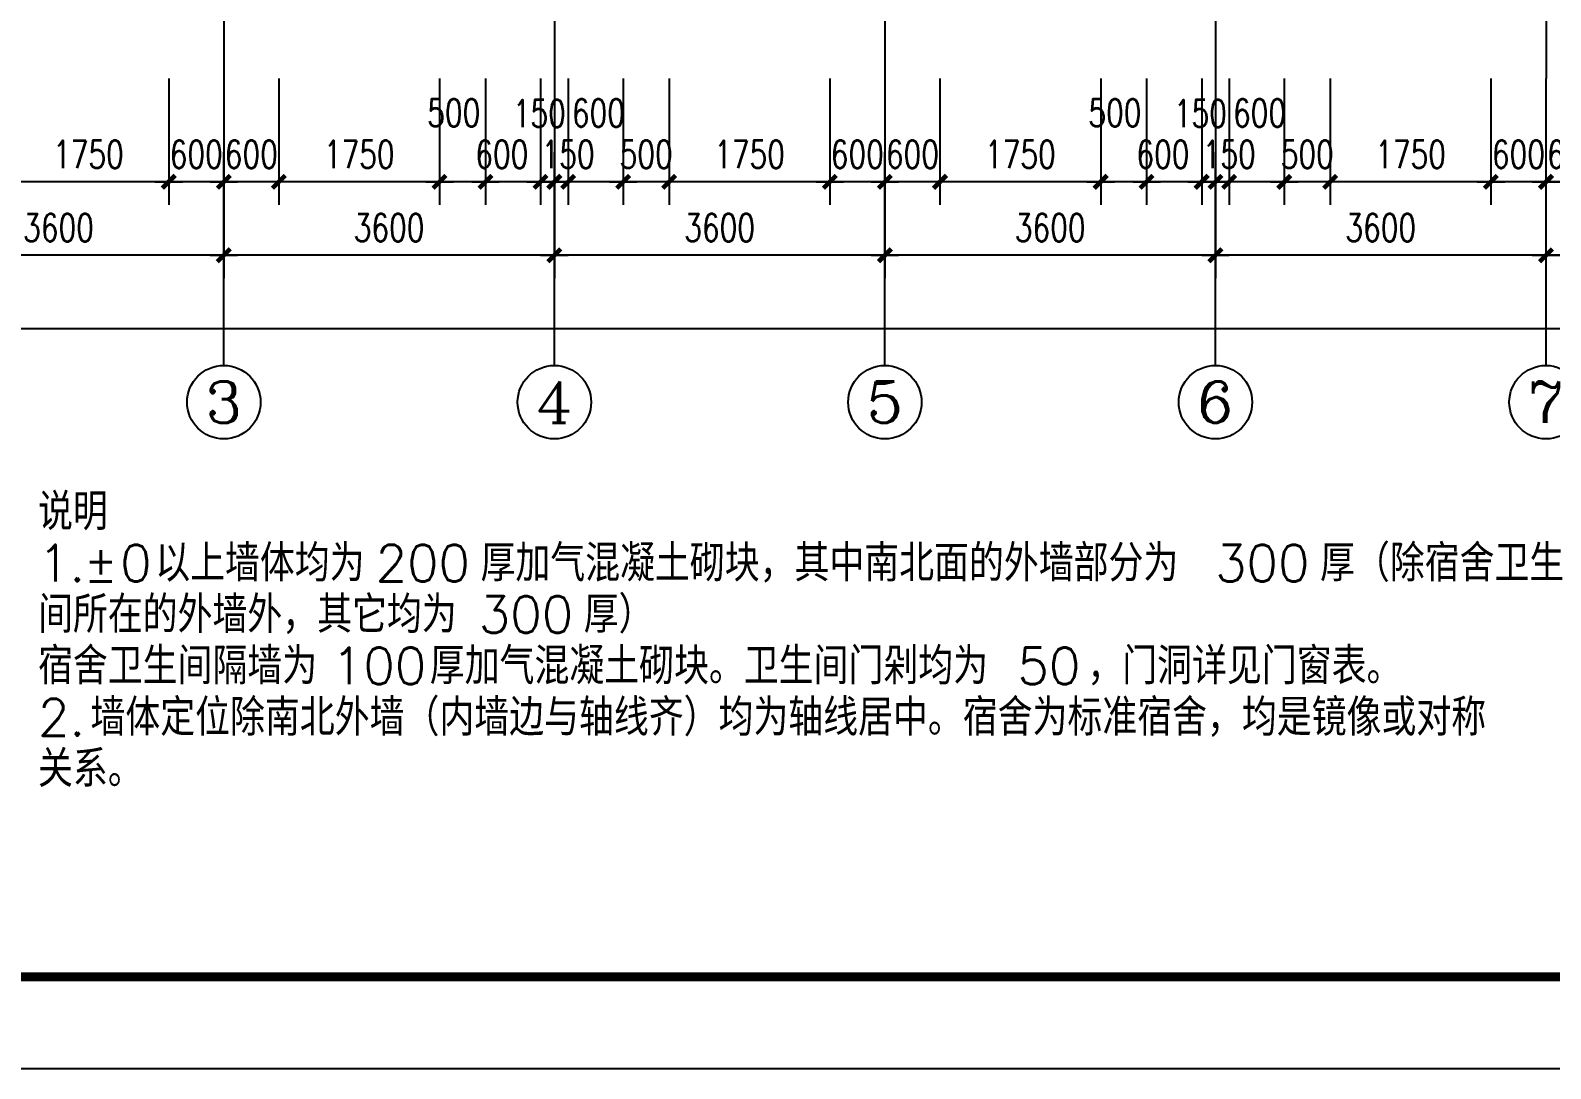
# Model space of a CAD drawing. Extents: x -105837 to 547563, y 466041 to 508041.
# Drawn here: x 83764 to 100320, y 466041 to 477350 of the extents above; entities that cross this region are included whole.
import ezdxf
from ezdxf.enums import TextEntityAlignment as Align

# ---------------------------------------------------------------- set-up
doc = ezdxf.new("R2010")
doc.units = 0
doc.header["$LTSCALE"] = 1000
doc.header["$MEASUREMENT"] = 0
doc.linetypes.add('DOTE', pattern=[2.42, 2, -0.2, 0.02, -0.2])
doc.layers.get('0').update_dxf_attribs({"linetype": 'CONTINUOUS'})
doc.layers.get('DEFPOINTS').update_dxf_attribs({"linetype": 'CONTINUOUS'})
for name, color, linetype in [('AXIS', 3, 'CONTINUOUS'), ('AXIS_TEXT', 7, 'CONTINUOUS'), ('DOTE', 1, 'DOTE'), ('PUB_DIM', 3, 'CONTINUOUS'), ('PUB_TEXT', 7, 'CONTINUOUS'), ('PUB_TITLE', 4, 'CONTINUOUS')]:
    doc.layers.add(name, color=color, linetype=linetype)
doc.styles.add('COMPLEX', font='COMPLEX.shx')
doc.styles.add('DIM_FONT', font='SIMPLEX.shx', dxfattribs={"width": 0.75})
doc.styles.get("Standard").update_dxf_attribs({"font": 'txt.shx', "bigfont": 'hzdx.shx'})
doc.dimstyles.new('DIMN', dxfattribs={"dimtxt": 300, "dimasz": 1, "dimexe": 250, "dimexo": 300, "dimgap": 150, "dimtad": 1, "dimdec": 0, "dimzin": 0, "dimdsep": 46, "dimtxsty": 'DIM_FONT', "dimblk": '_DIMX', "dimcen": 0.09, "dimclrt": 7, "dimadec": 0, "dimazin": 0, "dimtfac": 1, "dimtdec": 0, "dimtix": 1, "dimtmove": 2, "dimatfit": 3, "dimldrblk": '_DIMX', "dimfxl": 1, "dimtolj": 1, "dimtzin": 0, "dimarcsym": 0})

# ---------------------------------------------------------------- blocks, each defined once
blk = doc.blocks.new('_DIMX')
blk.add_line((-150, 0), (150, 0))
at = {"const_width": 50}
blk.add_lwpolyline([(-70, -70), (70, 70)], dxfattribs=at)
blk = doc.blocks.new('*D619')
at = {"layer": 'DEFPOINTS', "color": 0, "transparency": 16777216}
for p in [(78570, 476325), (125570, 476325), (78570, 474100)]:
    blk.add_point(p, dxfattribs=at)
at = {"layer": 'PUB_DIM', "color": 0, "lineweight": -2, "transparency": 16777216}
for p, q in [((78570, 476025), (78570, 473850)), ((125570, 476025), (125570, 473850)), ((125569, 474100), (78571, 474100))]:
    blk.add_line(p, q, dxfattribs=at)
at = {"layer": 'PUB_DIM', "color": 0, "lineweight": -2, "transparency": 16777216, "rotation": 180}
blk.add_blockref('_DIMX', (78570, 474100), dxfattribs=at)
at = {"layer": 'PUB_DIM', "color": 0, "lineweight": -2, "transparency": 16777216}
blk.add_blockref('_DIMX', (125570, 474100), dxfattribs=at)
at = {"layer": 'PUB_DIM', "color": 7, "transparency": 16777216, "insert": (102070, 474400), "char_height": 300, "attachment_point": 5, "style": 'DIM_FONT'}
blk.add_mtext('\\A1;47000', dxfattribs=at)
blk = doc.blocks.new('*D636')
at = {"layer": 'AXIS', "color": 0, "lineweight": -2, "transparency": 16777216}
for p, q in [((100270, 476025), (100270, 474650)), ((103870, 476025), (103870, 474650)), ((103869, 474900), (100271, 474900))]:
    blk.add_line(p, q, dxfattribs=at)
at = {"layer": 'DEFPOINTS', "color": 0, "transparency": 16777216}
for p in [(100270, 476325), (103870, 476325), (100270, 474900)]:
    blk.add_point(p, dxfattribs=at)
at = {"layer": 'AXIS', "color": 0, "lineweight": -2, "transparency": 16777216, "rotation": 180}
blk.add_blockref('_DIMX', (100270, 474900), dxfattribs=at)
at = {"layer": 'AXIS', "color": 0, "lineweight": -2, "transparency": 16777216}
blk.add_blockref('_DIMX', (103870, 474900), dxfattribs=at)
at = {"layer": 'AXIS', "color": 7, "transparency": 16777216, "insert": (102070, 475200), "char_height": 300, "attachment_point": 5, "style": 'DIM_FONT'}
blk.add_mtext('\\A1;3600', dxfattribs=at)
blk = doc.blocks.new('_axiso')
blk.add_circle((0, 0), 0.5)
at = {"layer": 'AXIS_TEXT', "style": 'COMPLEX', "width": 1.041667}
blk.add_attdef('A', text='', height=0.56, dxfattribs=at).set_placement((-0.25, -0.28), (0.25, -0.28), align=Align.FIT)
blk = doc.blocks.new('*D641')
at = {"layer": 'AXIS', "color": 0, "lineweight": -2, "transparency": 16777216}
for p, q in [((89470, 476825), (89470, 475450)), ((89620, 476825), (89620, 475450)), ((89469, 475700), (89468, 475700)), ((89620, 475700), (89470, 475700)), ((89621, 475700), (89622, 475700))]:
    blk.add_line(p, q, dxfattribs=at)
at = {"layer": 'DEFPOINTS', "color": 0, "transparency": 16777216}
for p in [(89470, 477125), (89620, 477125, 1273), (89470, 475700)]:
    blk.add_point(p, dxfattribs=at)
at = {"layer": 'AXIS', "color": 0, "lineweight": -2, "transparency": 16777216}
blk.add_blockref('_DIMX', (89470, 475700), dxfattribs=at)
at = {"layer": 'AXIS', "color": 0, "lineweight": -2, "transparency": 16777216, "rotation": 180}
blk.add_blockref('_DIMX', (89620, 475700), dxfattribs=at)
at = {"layer": 'AXIS', "color": 7, "transparency": 16777216, "insert": (89620, 476000), "char_height": 300, "attachment_point": 5, "style": 'DIM_FONT'}
blk.add_mtext('\\A1;150', dxfattribs=at)
blk = doc.blocks.new('*D642')
at = {"layer": 'AXIS', "color": 0, "lineweight": -2, "transparency": 16777216}
for p, q in [((89320, 476825), (89320, 475450)), ((89470, 476825), (89470, 475450)), ((89319, 475700), (89318, 475700)), ((89470, 475700), (89320, 475700)), ((89471, 475700), (89472, 475700))]:
    blk.add_line(p, q, dxfattribs=at)
at = {"layer": 'DEFPOINTS', "color": 0, "transparency": 16777216}
for p in [(89320, 477125, 1273), (89470, 477125), (89320, 475700)]:
    blk.add_point(p, dxfattribs=at)
at = {"layer": 'AXIS', "color": 0, "lineweight": -2, "transparency": 16777216}
blk.add_blockref('_DIMX', (89320, 475700), dxfattribs=at)
at = {"layer": 'AXIS', "color": 0, "lineweight": -2, "transparency": 16777216, "rotation": 180}
blk.add_blockref('_DIMX', (89470, 475700), dxfattribs=at)
at = {"layer": 'AXIS', "color": 7, "transparency": 16777216, "insert": (89306, 476444), "char_height": 300, "attachment_point": 5, "style": 'DIM_FONT'}
blk.add_mtext('\\A1;150', dxfattribs=at)
blk = doc.blocks.new('*D643')
at = {"layer": 'AXIS', "color": 0, "lineweight": -2, "transparency": 16777216}
for p, q in [((85870, 476025), (85870, 474650)), ((89470, 476025), (89470, 474650)), ((89469, 474900), (85871, 474900))]:
    blk.add_line(p, q, dxfattribs=at)
at = {"layer": 'DEFPOINTS', "color": 0, "transparency": 16777216}
for p in [(85870, 476325), (89470, 476325), (85870, 474900)]:
    blk.add_point(p, dxfattribs=at)
at = {"layer": 'AXIS', "color": 0, "lineweight": -2, "transparency": 16777216, "rotation": 180}
blk.add_blockref('_DIMX', (85870, 474900), dxfattribs=at)
at = {"layer": 'AXIS', "color": 0, "lineweight": -2, "transparency": 16777216}
blk.add_blockref('_DIMX', (89470, 474900), dxfattribs=at)
at = {"layer": 'AXIS', "color": 7, "transparency": 16777216, "insert": (87670, 475200), "char_height": 300, "attachment_point": 5, "style": 'DIM_FONT'}
blk.add_mtext('\\A1;3600', dxfattribs=at)
blk = doc.blocks.new('*D644')
at = {"layer": 'AXIS', "color": 0, "lineweight": -2, "transparency": 16777216}
for p, q in [((89620, 476825), (89620, 475450)), ((90220, 476825), (90220, 475450)), ((90219, 475700), (89621, 475700))]:
    blk.add_line(p, q, dxfattribs=at)
at = {"layer": 'DEFPOINTS', "color": 0, "transparency": 16777216}
for p in [(89620, 477125, 1273), (90220, 477125, 1273), (89620, 475700)]:
    blk.add_point(p, dxfattribs=at)
at = {"layer": 'AXIS', "color": 0, "lineweight": -2, "transparency": 16777216, "rotation": 180}
blk.add_blockref('_DIMX', (89620, 475700), dxfattribs=at)
at = {"layer": 'AXIS', "color": 0, "lineweight": -2, "transparency": 16777216}
blk.add_blockref('_DIMX', (90220, 475700), dxfattribs=at)
at = {"layer": 'AXIS', "color": 7, "transparency": 16777216, "insert": (89950, 476449), "char_height": 300, "attachment_point": 5, "style": 'DIM_FONT'}
blk.add_mtext('\\A1;600', dxfattribs=at)
blk = doc.blocks.new('*D645')
at = {"layer": 'AXIS', "color": 0, "lineweight": -2, "transparency": 16777216}
for p, q in [((89470, 476025), (89470, 474650)), ((93070, 476025), (93070, 474650)), ((93069, 474900), (89471, 474900))]:
    blk.add_line(p, q, dxfattribs=at)
at = {"layer": 'DEFPOINTS', "color": 0, "transparency": 16777216}
for p in [(89470, 476325), (93070, 476325), (89470, 474900)]:
    blk.add_point(p, dxfattribs=at)
at = {"layer": 'AXIS', "color": 0, "lineweight": -2, "transparency": 16777216, "rotation": 180}
blk.add_blockref('_DIMX', (89470, 474900), dxfattribs=at)
at = {"layer": 'AXIS', "color": 0, "lineweight": -2, "transparency": 16777216}
blk.add_blockref('_DIMX', (93070, 474900), dxfattribs=at)
at = {"layer": 'AXIS', "color": 7, "transparency": 16777216, "insert": (91270, 475200), "char_height": 300, "attachment_point": 5, "style": 'DIM_FONT'}
blk.add_mtext('\\A1;3600', dxfattribs=at)
blk = doc.blocks.new('*D649')
at = {"layer": 'AXIS', "color": 0, "lineweight": -2, "transparency": 16777216}
for p, q in [((83520, 476825), (83520, 475450)), ((85270, 476825), (85270, 475450)), ((85269, 475700), (83521, 475700))]:
    blk.add_line(p, q, dxfattribs=at)
at = {"layer": 'DEFPOINTS', "color": 0, "transparency": 16777216}
for p in [(83520, 477125, 1273), (85270, 477125, 1273), (83520, 475700)]:
    blk.add_point(p, dxfattribs=at)
at = {"layer": 'AXIS', "color": 0, "lineweight": -2, "transparency": 16777216, "rotation": 180}
blk.add_blockref('_DIMX', (83520, 475700), dxfattribs=at)
at = {"layer": 'AXIS', "color": 0, "lineweight": -2, "transparency": 16777216}
blk.add_blockref('_DIMX', (85270, 475700), dxfattribs=at)
at = {"layer": 'AXIS', "color": 7, "transparency": 16777216, "insert": (84395, 476000), "char_height": 300, "attachment_point": 5, "style": 'DIM_FONT'}
blk.add_mtext('\\A1;1750', dxfattribs=at)
blk = doc.blocks.new('*D650')
at = {"layer": 'AXIS', "color": 0, "lineweight": -2, "transparency": 16777216}
for p, q in [((82270, 476025), (82270, 474650)), ((85870, 476025), (85870, 474650)), ((85869, 474900), (82271, 474900))]:
    blk.add_line(p, q, dxfattribs=at)
at = {"layer": 'DEFPOINTS', "color": 0, "transparency": 16777216}
for p in [(82270, 476325), (85870, 476325), (82270, 474900)]:
    blk.add_point(p, dxfattribs=at)
at = {"layer": 'AXIS', "color": 0, "lineweight": -2, "transparency": 16777216, "rotation": 180}
blk.add_blockref('_DIMX', (82270, 474900), dxfattribs=at)
at = {"layer": 'AXIS', "color": 0, "lineweight": -2, "transparency": 16777216}
blk.add_blockref('_DIMX', (85870, 474900), dxfattribs=at)
at = {"layer": 'AXIS', "color": 7, "transparency": 16777216, "insert": (84070, 475200), "char_height": 300, "attachment_point": 5, "style": 'DIM_FONT'}
blk.add_mtext('\\A1;3600', dxfattribs=at)
blk = doc.blocks.new('*D661')
at = {"layer": 'AXIS', "color": 0, "lineweight": -2, "transparency": 16777216}
for p, q in [((85870, 476825), (85870, 475450)), ((86470, 476825), (86470, 475450)), ((85869, 475700), (85868, 475700)), ((86470, 475700), (85870, 475700)), ((86471, 475700), (86472, 475700))]:
    blk.add_line(p, q, dxfattribs=at)
at = {"layer": 'DEFPOINTS', "color": 0, "transparency": 16777216}
for p in [(85870, 477125), (86470, 477125, 1273), (85870, 475700)]:
    blk.add_point(p, dxfattribs=at)
at = {"layer": 'AXIS', "color": 0, "lineweight": -2, "transparency": 16777216}
blk.add_blockref('_DIMX', (85870, 475700), dxfattribs=at)
at = {"layer": 'AXIS', "color": 0, "lineweight": -2, "transparency": 16777216, "rotation": 180}
blk.add_blockref('_DIMX', (86470, 475700), dxfattribs=at)
at = {"layer": 'AXIS', "color": 7, "transparency": 16777216, "insert": (86170, 476000), "char_height": 300, "attachment_point": 5, "style": 'DIM_FONT'}
blk.add_mtext('\\A1;600', dxfattribs=at)
blk = doc.blocks.new('*D662')
at = {"layer": 'AXIS', "color": 0, "lineweight": -2, "transparency": 16777216}
for p, q in [((86470, 476825), (86470, 475450)), ((88220, 476825), (88220, 475450)), ((88219, 475700), (86471, 475700))]:
    blk.add_line(p, q, dxfattribs=at)
at = {"layer": 'DEFPOINTS', "color": 0, "transparency": 16777216}
for p in [(86470, 477125, 1273), (88220, 477125, 1273), (86470, 475700)]:
    blk.add_point(p, dxfattribs=at)
at = {"layer": 'AXIS', "color": 0, "lineweight": -2, "transparency": 16777216, "rotation": 180}
blk.add_blockref('_DIMX', (86470, 475700), dxfattribs=at)
at = {"layer": 'AXIS', "color": 0, "lineweight": -2, "transparency": 16777216}
blk.add_blockref('_DIMX', (88220, 475700), dxfattribs=at)
at = {"layer": 'AXIS', "color": 7, "transparency": 16777216, "insert": (87345, 476000), "char_height": 300, "attachment_point": 5, "style": 'DIM_FONT'}
blk.add_mtext('\\A1;1750', dxfattribs=at)
blk = doc.blocks.new('*D663')
at = {"layer": 'AXIS', "color": 0, "lineweight": -2, "transparency": 16777216}
for p, q in [((85270, 476825), (85270, 475450)), ((85870, 476825), (85870, 475450)), ((85269, 475700), (85268, 475700)), ((85870, 475700), (85270, 475700)), ((85871, 475700), (85872, 475700))]:
    blk.add_line(p, q, dxfattribs=at)
at = {"layer": 'DEFPOINTS', "color": 0, "transparency": 16777216}
for p in [(85270, 477125, 1273), (85870, 477125), (85270, 475700)]:
    blk.add_point(p, dxfattribs=at)
at = {"layer": 'AXIS', "color": 0, "lineweight": -2, "transparency": 16777216}
blk.add_blockref('_DIMX', (85270, 475700), dxfattribs=at)
at = {"layer": 'AXIS', "color": 0, "lineweight": -2, "transparency": 16777216, "rotation": 180}
blk.add_blockref('_DIMX', (85870, 475700), dxfattribs=at)
at = {"layer": 'AXIS', "color": 7, "transparency": 16777216, "insert": (85570, 476000), "char_height": 300, "attachment_point": 5, "style": 'DIM_FONT'}
blk.add_mtext('\\A1;600', dxfattribs=at)
blk = doc.blocks.new('*D664')
at = {"layer": 'AXIS', "color": 0, "lineweight": -2, "transparency": 16777216}
for p, q in [((88220, 476825), (88220, 475450)), ((88720, 476825), (88720, 475450)), ((88719, 475700), (88221, 475700))]:
    blk.add_line(p, q, dxfattribs=at)
at = {"layer": 'DEFPOINTS', "color": 0, "transparency": 16777216}
for p in [(88220, 477125, 1273), (88720, 477125, 1273), (88220, 475700)]:
    blk.add_point(p, dxfattribs=at)
at = {"layer": 'AXIS', "color": 0, "lineweight": -2, "transparency": 16777216, "rotation": 180}
blk.add_blockref('_DIMX', (88220, 475700), dxfattribs=at)
at = {"layer": 'AXIS', "color": 0, "lineweight": -2, "transparency": 16777216}
blk.add_blockref('_DIMX', (88720, 475700), dxfattribs=at)
at = {"layer": 'AXIS', "color": 7, "transparency": 16777216, "insert": (88375, 476452), "char_height": 300, "attachment_point": 5, "style": 'DIM_FONT'}
blk.add_mtext('\\A1;500', dxfattribs=at)
blk = doc.blocks.new('*D665')
at = {"layer": 'AXIS', "color": 0, "lineweight": -2, "transparency": 16777216}
for p, q in [((88720, 476825), (88720, 475450)), ((89320, 476825), (89320, 475450)), ((89319, 475700), (88721, 475700))]:
    blk.add_line(p, q, dxfattribs=at)
at = {"layer": 'DEFPOINTS', "color": 0, "transparency": 16777216}
for p in [(88720, 477125, 1273), (89320, 477125, 1273), (88720, 475700)]:
    blk.add_point(p, dxfattribs=at)
at = {"layer": 'AXIS', "color": 0, "lineweight": -2, "transparency": 16777216, "rotation": 180}
blk.add_blockref('_DIMX', (88720, 475700), dxfattribs=at)
at = {"layer": 'AXIS', "color": 0, "lineweight": -2, "transparency": 16777216}
blk.add_blockref('_DIMX', (89320, 475700), dxfattribs=at)
at = {"layer": 'AXIS', "color": 7, "transparency": 16777216, "insert": (88898, 476000), "char_height": 300, "attachment_point": 5, "style": 'DIM_FONT'}
blk.add_mtext('\\A1;600', dxfattribs=at)
blk = doc.blocks.new('*D683')
at = {"layer": 'AXIS', "color": 0, "lineweight": -2, "transparency": 16777216}
for p, q in [((95420, 476825), (95420, 475450)), ((95920, 476825), (95920, 475450)), ((95919, 475700), (95421, 475700))]:
    blk.add_line(p, q, dxfattribs=at)
at = {"layer": 'DEFPOINTS', "color": 0, "transparency": 16777216}
for p in [(95420, 477125, 1273), (95920, 477125, 1273), (95420, 475700)]:
    blk.add_point(p, dxfattribs=at)
at = {"layer": 'AXIS', "color": 0, "lineweight": -2, "transparency": 16777216, "rotation": 180}
blk.add_blockref('_DIMX', (95420, 475700), dxfattribs=at)
at = {"layer": 'AXIS', "color": 0, "lineweight": -2, "transparency": 16777216}
blk.add_blockref('_DIMX', (95920, 475700), dxfattribs=at)
at = {"layer": 'AXIS', "color": 7, "transparency": 16777216, "insert": (95575, 476452), "char_height": 300, "attachment_point": 5, "style": 'DIM_FONT'}
blk.add_mtext('\\A1;500', dxfattribs=at)
blk = doc.blocks.new('*D684')
at = {"layer": 'AXIS', "color": 0, "lineweight": -2, "transparency": 16777216}
for p, q in [((93070, 476025), (93070, 474650)), ((96670, 476025), (96670, 474650)), ((96669, 474900), (93071, 474900))]:
    blk.add_line(p, q, dxfattribs=at)
at = {"layer": 'DEFPOINTS', "color": 0, "transparency": 16777216}
for p in [(93070, 476325), (96670, 476325), (93070, 474900)]:
    blk.add_point(p, dxfattribs=at)
at = {"layer": 'AXIS', "color": 0, "lineweight": -2, "transparency": 16777216, "rotation": 180}
blk.add_blockref('_DIMX', (93070, 474900), dxfattribs=at)
at = {"layer": 'AXIS', "color": 0, "lineweight": -2, "transparency": 16777216}
blk.add_blockref('_DIMX', (96670, 474900), dxfattribs=at)
at = {"layer": 'AXIS', "color": 7, "transparency": 16777216, "insert": (94870, 475200), "char_height": 300, "attachment_point": 5, "style": 'DIM_FONT'}
blk.add_mtext('\\A1;3600', dxfattribs=at)
blk = doc.blocks.new('*D685')
at = {"layer": 'AXIS', "color": 0, "lineweight": -2, "transparency": 16777216}
for p, q in [((92470, 476825), (92470, 475450)), ((93070, 476825), (93070, 475450)), ((92469, 475700), (92468, 475700)), ((93070, 475700), (92470, 475700)), ((93071, 475700), (93072, 475700))]:
    blk.add_line(p, q, dxfattribs=at)
at = {"layer": 'DEFPOINTS', "color": 0, "transparency": 16777216}
for p in [(92470, 477125, 1273), (93070, 477125), (92470, 475700)]:
    blk.add_point(p, dxfattribs=at)
at = {"layer": 'AXIS', "color": 0, "lineweight": -2, "transparency": 16777216}
blk.add_blockref('_DIMX', (92470, 475700), dxfattribs=at)
at = {"layer": 'AXIS', "color": 0, "lineweight": -2, "transparency": 16777216, "rotation": 180}
blk.add_blockref('_DIMX', (93070, 475700), dxfattribs=at)
at = {"layer": 'AXIS', "color": 7, "transparency": 16777216, "insert": (92770, 476000), "char_height": 300, "attachment_point": 5, "style": 'DIM_FONT'}
blk.add_mtext('\\A1;600', dxfattribs=at)
blk = doc.blocks.new('*D686')
at = {"layer": 'AXIS', "color": 0, "lineweight": -2, "transparency": 16777216}
for p, q in [((90720, 476825), (90720, 475450)), ((92470, 476825), (92470, 475450)), ((92469, 475700), (90721, 475700))]:
    blk.add_line(p, q, dxfattribs=at)
at = {"layer": 'DEFPOINTS', "color": 0, "transparency": 16777216}
for p in [(90720, 477125, 1273), (92470, 477125, 1273), (90720, 475700)]:
    blk.add_point(p, dxfattribs=at)
at = {"layer": 'AXIS', "color": 0, "lineweight": -2, "transparency": 16777216, "rotation": 180}
blk.add_blockref('_DIMX', (90720, 475700), dxfattribs=at)
at = {"layer": 'AXIS', "color": 0, "lineweight": -2, "transparency": 16777216}
blk.add_blockref('_DIMX', (92470, 475700), dxfattribs=at)
at = {"layer": 'AXIS', "color": 7, "transparency": 16777216, "insert": (91595, 476000), "char_height": 300, "attachment_point": 5, "style": 'DIM_FONT'}
blk.add_mtext('\\A1;1750', dxfattribs=at)
blk = doc.blocks.new('*D687')
at = {"layer": 'AXIS', "color": 0, "lineweight": -2, "transparency": 16777216}
for p, q in [((90220, 476825), (90220, 475450)), ((90720, 476825), (90720, 475450)), ((90219, 475700), (90218, 475700)), ((90720, 475700), (90220, 475700)), ((90721, 475700), (90722, 475700))]:
    blk.add_line(p, q, dxfattribs=at)
at = {"layer": 'DEFPOINTS', "color": 0, "transparency": 16777216}
for p in [(90220, 477125, 1273), (90720, 477125, 1273), (90220, 475700)]:
    blk.add_point(p, dxfattribs=at)
at = {"layer": 'AXIS', "color": 0, "lineweight": -2, "transparency": 16777216}
blk.add_blockref('_DIMX', (90220, 475700), dxfattribs=at)
at = {"layer": 'AXIS', "color": 0, "lineweight": -2, "transparency": 16777216, "rotation": 180}
blk.add_blockref('_DIMX', (90720, 475700), dxfattribs=at)
at = {"layer": 'AXIS', "color": 7, "transparency": 16777216, "insert": (90470, 476000), "char_height": 300, "attachment_point": 5, "style": 'DIM_FONT'}
blk.add_mtext('\\A1;500', dxfattribs=at)
blk = doc.blocks.new('*D688')
at = {"layer": 'AXIS', "color": 0, "lineweight": -2, "transparency": 16777216}
for p, q in [((93670, 476825), (93670, 475450)), ((95420, 476825), (95420, 475450)), ((95419, 475700), (93671, 475700))]:
    blk.add_line(p, q, dxfattribs=at)
at = {"layer": 'DEFPOINTS', "color": 0, "transparency": 16777216}
for p in [(93670, 477125, 1273), (95420, 477125, 1273), (93670, 475700)]:
    blk.add_point(p, dxfattribs=at)
at = {"layer": 'AXIS', "color": 0, "lineweight": -2, "transparency": 16777216, "rotation": 180}
blk.add_blockref('_DIMX', (93670, 475700), dxfattribs=at)
at = {"layer": 'AXIS', "color": 0, "lineweight": -2, "transparency": 16777216}
blk.add_blockref('_DIMX', (95420, 475700), dxfattribs=at)
at = {"layer": 'AXIS', "color": 7, "transparency": 16777216, "insert": (94545, 476000), "char_height": 300, "attachment_point": 5, "style": 'DIM_FONT'}
blk.add_mtext('\\A1;1750', dxfattribs=at)
blk = doc.blocks.new('*D689')
at = {"layer": 'AXIS', "color": 0, "lineweight": -2, "transparency": 16777216}
for p, q in [((93070, 476825), (93070, 475450)), ((93670, 476825), (93670, 475450)), ((93069, 475700), (93068, 475700)), ((93670, 475700), (93070, 475700)), ((93671, 475700), (93672, 475700))]:
    blk.add_line(p, q, dxfattribs=at)
at = {"layer": 'DEFPOINTS', "color": 0, "transparency": 16777216}
for p in [(93070, 477125), (93670, 477125, 1273), (93070, 475700)]:
    blk.add_point(p, dxfattribs=at)
at = {"layer": 'AXIS', "color": 0, "lineweight": -2, "transparency": 16777216}
blk.add_blockref('_DIMX', (93070, 475700), dxfattribs=at)
at = {"layer": 'AXIS', "color": 0, "lineweight": -2, "transparency": 16777216, "rotation": 180}
blk.add_blockref('_DIMX', (93670, 475700), dxfattribs=at)
at = {"layer": 'AXIS', "color": 7, "transparency": 16777216, "insert": (93370, 476000), "char_height": 300, "attachment_point": 5, "style": 'DIM_FONT'}
blk.add_mtext('\\A1;600', dxfattribs=at)
blk = doc.blocks.new('*D690')
at = {"layer": 'AXIS', "color": 0, "lineweight": -2, "transparency": 16777216}
for p, q in [((97920, 476825), (97920, 475450)), ((99670, 476825), (99670, 475450)), ((99669, 475700), (97921, 475700))]:
    blk.add_line(p, q, dxfattribs=at)
at = {"layer": 'DEFPOINTS', "color": 0, "transparency": 16777216}
for p in [(97920, 477125, 1273), (99670, 477125, 1273), (97920, 475700)]:
    blk.add_point(p, dxfattribs=at)
at = {"layer": 'AXIS', "color": 0, "lineweight": -2, "transparency": 16777216, "rotation": 180}
blk.add_blockref('_DIMX', (97920, 475700), dxfattribs=at)
at = {"layer": 'AXIS', "color": 0, "lineweight": -2, "transparency": 16777216}
blk.add_blockref('_DIMX', (99670, 475700), dxfattribs=at)
at = {"layer": 'AXIS', "color": 7, "transparency": 16777216, "insert": (98795, 476000), "char_height": 300, "attachment_point": 5, "style": 'DIM_FONT'}
blk.add_mtext('\\A1;1750', dxfattribs=at)
blk = doc.blocks.new('*D691')
at = {"layer": 'AXIS', "color": 0, "lineweight": -2, "transparency": 16777216}
for p, q in [((96670, 476025), (96670, 474650)), ((100270, 476025), (100270, 474650)), ((100269, 474900), (96671, 474900))]:
    blk.add_line(p, q, dxfattribs=at)
at = {"layer": 'DEFPOINTS', "color": 0, "transparency": 16777216}
for p in [(96670, 476325), (100270, 476325), (96670, 474900)]:
    blk.add_point(p, dxfattribs=at)
at = {"layer": 'AXIS', "color": 0, "lineweight": -2, "transparency": 16777216, "rotation": 180}
blk.add_blockref('_DIMX', (96670, 474900), dxfattribs=at)
at = {"layer": 'AXIS', "color": 0, "lineweight": -2, "transparency": 16777216}
blk.add_blockref('_DIMX', (100270, 474900), dxfattribs=at)
at = {"layer": 'AXIS', "color": 7, "transparency": 16777216, "insert": (98470, 475200), "char_height": 300, "attachment_point": 5, "style": 'DIM_FONT'}
blk.add_mtext('\\A1;3600', dxfattribs=at)
blk = doc.blocks.new('*D692')
at = {"layer": 'AXIS', "color": 0, "lineweight": -2, "transparency": 16777216}
for p, q in [((96820, 476825), (96820, 475450)), ((97420, 476825), (97420, 475450)), ((97419, 475700), (96821, 475700))]:
    blk.add_line(p, q, dxfattribs=at)
at = {"layer": 'DEFPOINTS', "color": 0, "transparency": 16777216}
for p in [(96820, 477125, 1273), (97420, 477125, 1273), (96820, 475700)]:
    blk.add_point(p, dxfattribs=at)
at = {"layer": 'AXIS', "color": 0, "lineweight": -2, "transparency": 16777216, "rotation": 180}
blk.add_blockref('_DIMX', (96820, 475700), dxfattribs=at)
at = {"layer": 'AXIS', "color": 0, "lineweight": -2, "transparency": 16777216}
blk.add_blockref('_DIMX', (97420, 475700), dxfattribs=at)
at = {"layer": 'AXIS', "color": 7, "transparency": 16777216, "insert": (97150, 476449), "char_height": 300, "attachment_point": 5, "style": 'DIM_FONT'}
blk.add_mtext('\\A1;600', dxfattribs=at)
blk = doc.blocks.new('*D693')
at = {"layer": 'AXIS', "color": 0, "lineweight": -2, "transparency": 16777216}
for p, q in [((96670, 476825), (96670, 475450)), ((96820, 476825), (96820, 475450)), ((96669, 475700), (96668, 475700)), ((96820, 475700), (96670, 475700)), ((96821, 475700), (96822, 475700))]:
    blk.add_line(p, q, dxfattribs=at)
at = {"layer": 'DEFPOINTS', "color": 0, "transparency": 16777216}
for p in [(96670, 477125), (96820, 477125, 1273), (96670, 475700)]:
    blk.add_point(p, dxfattribs=at)
at = {"layer": 'AXIS', "color": 0, "lineweight": -2, "transparency": 16777216}
blk.add_blockref('_DIMX', (96670, 475700), dxfattribs=at)
at = {"layer": 'AXIS', "color": 0, "lineweight": -2, "transparency": 16777216, "rotation": 180}
blk.add_blockref('_DIMX', (96820, 475700), dxfattribs=at)
at = {"layer": 'AXIS', "color": 7, "transparency": 16777216, "insert": (96820, 476000), "char_height": 300, "attachment_point": 5, "style": 'DIM_FONT'}
blk.add_mtext('\\A1;150', dxfattribs=at)
blk = doc.blocks.new('*D694')
at = {"layer": 'AXIS', "color": 0, "lineweight": -2, "transparency": 16777216}
for p, q in [((96520, 476825), (96520, 475450)), ((96670, 476825), (96670, 475450)), ((96519, 475700), (96518, 475700)), ((96670, 475700), (96520, 475700)), ((96671, 475700), (96672, 475700))]:
    blk.add_line(p, q, dxfattribs=at)
at = {"layer": 'DEFPOINTS', "color": 0, "transparency": 16777216}
for p in [(96520, 477125, 1273), (96670, 477125), (96520, 475700)]:
    blk.add_point(p, dxfattribs=at)
at = {"layer": 'AXIS', "color": 0, "lineweight": -2, "transparency": 16777216}
blk.add_blockref('_DIMX', (96520, 475700), dxfattribs=at)
at = {"layer": 'AXIS', "color": 0, "lineweight": -2, "transparency": 16777216, "rotation": 180}
blk.add_blockref('_DIMX', (96670, 475700), dxfattribs=at)
at = {"layer": 'AXIS', "color": 7, "transparency": 16777216, "insert": (96506, 476444), "char_height": 300, "attachment_point": 5, "style": 'DIM_FONT'}
blk.add_mtext('\\A1;150', dxfattribs=at)
blk = doc.blocks.new('*D695')
at = {"layer": 'AXIS', "color": 0, "lineweight": -2, "transparency": 16777216}
for p, q in [((95920, 476825), (95920, 475450)), ((96520, 476825), (96520, 475450)), ((96519, 475700), (95921, 475700))]:
    blk.add_line(p, q, dxfattribs=at)
at = {"layer": 'DEFPOINTS', "color": 0, "transparency": 16777216}
for p in [(95920, 477125, 1273), (96520, 477125, 1273), (95920, 475700)]:
    blk.add_point(p, dxfattribs=at)
at = {"layer": 'AXIS', "color": 0, "lineweight": -2, "transparency": 16777216, "rotation": 180}
blk.add_blockref('_DIMX', (95920, 475700), dxfattribs=at)
at = {"layer": 'AXIS', "color": 0, "lineweight": -2, "transparency": 16777216}
blk.add_blockref('_DIMX', (96520, 475700), dxfattribs=at)
at = {"layer": 'AXIS', "color": 7, "transparency": 16777216, "insert": (96098, 476000), "char_height": 300, "attachment_point": 5, "style": 'DIM_FONT'}
blk.add_mtext('\\A1;600', dxfattribs=at)
blk = doc.blocks.new('*D696')
at = {"layer": 'AXIS', "color": 0, "lineweight": -2, "transparency": 16777216}
for p, q in [((97420, 476825), (97420, 475450)), ((97920, 476825), (97920, 475450)), ((97419, 475700), (97418, 475700)), ((97920, 475700), (97420, 475700)), ((97921, 475700), (97922, 475700))]:
    blk.add_line(p, q, dxfattribs=at)
at = {"layer": 'DEFPOINTS', "color": 0, "transparency": 16777216}
for p in [(97420, 477125, 1273), (97920, 477125, 1273), (97420, 475700)]:
    blk.add_point(p, dxfattribs=at)
at = {"layer": 'AXIS', "color": 0, "lineweight": -2, "transparency": 16777216}
blk.add_blockref('_DIMX', (97420, 475700), dxfattribs=at)
at = {"layer": 'AXIS', "color": 0, "lineweight": -2, "transparency": 16777216, "rotation": 180}
blk.add_blockref('_DIMX', (97920, 475700), dxfattribs=at)
at = {"layer": 'AXIS', "color": 7, "transparency": 16777216, "insert": (97670, 476000), "char_height": 300, "attachment_point": 5, "style": 'DIM_FONT'}
blk.add_mtext('\\A1;500', dxfattribs=at)
blk = doc.blocks.new('*D697')
at = {"layer": 'AXIS', "color": 0, "lineweight": -2, "transparency": 16777216}
for p, q in [((100270, 476825), (100270, 475450)), ((100870, 476825), (100870, 475450)), ((100269, 475700), (100268, 475700)), ((100870, 475700), (100270, 475700)), ((100871, 475700), (100872, 475700))]:
    blk.add_line(p, q, dxfattribs=at)
at = {"layer": 'DEFPOINTS', "color": 0, "transparency": 16777216}
for p in [(100270, 477125), (100870, 477125, 1273), (100270, 475700)]:
    blk.add_point(p, dxfattribs=at)
at = {"layer": 'AXIS', "color": 0, "lineweight": -2, "transparency": 16777216}
blk.add_blockref('_DIMX', (100270, 475700), dxfattribs=at)
at = {"layer": 'AXIS', "color": 0, "lineweight": -2, "transparency": 16777216, "rotation": 180}
blk.add_blockref('_DIMX', (100870, 475700), dxfattribs=at)
at = {"layer": 'AXIS', "color": 7, "transparency": 16777216, "insert": (100570, 476000), "char_height": 300, "attachment_point": 5, "style": 'DIM_FONT'}
blk.add_mtext('\\A1;600', dxfattribs=at)
blk = doc.blocks.new('*D698')
at = {"layer": 'AXIS', "color": 0, "lineweight": -2, "transparency": 16777216}
for p, q in [((99670, 476825), (99670, 475450)), ((100270, 476825), (100270, 475450)), ((99669, 475700), (99668, 475700)), ((100270, 475700), (99670, 475700)), ((100271, 475700), (100272, 475700))]:
    blk.add_line(p, q, dxfattribs=at)
at = {"layer": 'DEFPOINTS', "color": 0, "transparency": 16777216}
for p in [(99670, 477125, 1273), (100270, 477125), (99670, 475700)]:
    blk.add_point(p, dxfattribs=at)
at = {"layer": 'AXIS', "color": 0, "lineweight": -2, "transparency": 16777216}
blk.add_blockref('_DIMX', (99670, 475700), dxfattribs=at)
at = {"layer": 'AXIS', "color": 0, "lineweight": -2, "transparency": 16777216, "rotation": 180}
blk.add_blockref('_DIMX', (100270, 475700), dxfattribs=at)
at = {"layer": 'AXIS', "color": 7, "transparency": 16777216, "insert": (99970, 476000), "char_height": 300, "attachment_point": 5, "style": 'DIM_FONT'}
blk.add_mtext('\\A1;600', dxfattribs=at)

msp = doc.modelspace()

# ---------------------------------------------------------------- linework, layer by layer
at = {"layer": 'AXIS'}
for p, q in [((85870.1323, 473699.65569), (85870.1323, 476024.65569)), ((89470.1323, 473699.65569), (89470.1323, 476024.65569)), ((93070.1323, 473699.65569), (93070.1323, 476024.65569)), ((96670.1323, 473699.65569), (96670.1323, 476024.65569)), ((100270.1323, 473699.65569), (100270.1323, 476024.65569))]:
    msp.add_line(p, q, dxfattribs=at)
at = {"layer": 'DOTE'}
for p, q in [((85870.1323, 499439.05978), (85870.1323, 476824.65569)), ((89470.1323, 499439.05978), (89470.1323, 476824.65569)), ((93070.1323, 499439.05978), (93070.1323, 476824.65569)), ((96670.1323, 499439.05978), (96670.1323, 476824.65569)), ((100270.1323, 499439.05978), (100270.1323, 476824.65569))]:
    msp.add_line(p, q, dxfattribs=at)
at = {"layer": 'PUB_TITLE'}
msp.add_lwpolyline([(72363.01576, 466040.74173), (131763.01576, 466040.74173), (131763.01576, 508040.74173), (72363.01576, 508040.74173)], close=True, dxfattribs=at)
at = {"layer": 'PUB_TITLE', "const_width": 100}
msp.add_lwpolyline([(73363.01576, 467040.74173), (130763.01576, 467040.74173), (130763.01576, 507040.74173), (73363.01576, 507040.74173)], close=True, dxfattribs=at)

# ---------------------------------------------------------------- block references
at = {"layer": 'AXIS'}
ref = msp.add_blockref('_axiso', (85870.1323, 473299.65569), dxfattribs=dict(at, xscale=800, yscale=800, zscale=800))
ref.add_attrib('A', '3', dxfattribs={"layer": 'AXIS_TEXT', "height": 448, "style": 'COMPLEX', "width": 1.339286}).set_placement((85670.1323, 473075.65569), (86070.1323, 473075.65569), align=Align.FIT)
ref = msp.add_blockref('_axiso', (89470.1323, 473299.65569), dxfattribs=dict(at, xscale=800, yscale=800, zscale=800))
ref.add_attrib('A', '4', dxfattribs={"layer": 'AXIS_TEXT', "height": 448, "style": 'COMPLEX', "width": 1.171875}).set_placement((89270.1323, 473075.65569), (89670.1323, 473075.65569), align=Align.FIT)
ref = msp.add_blockref('_axiso', (93070.1323, 473299.65569), dxfattribs=dict(at, xscale=800, yscale=800, zscale=800))
ref.add_attrib('A', '5', dxfattribs={"layer": 'AXIS_TEXT', "height": 448, "style": 'COMPLEX', "width": 1.339286}).set_placement((92870.1323, 473075.65569), (93270.1323, 473075.65569), align=Align.FIT)
ref = msp.add_blockref('_axiso', (96670.1323, 473299.65569), dxfattribs=dict(at, xscale=800, yscale=800, zscale=800))
ref.add_attrib('A', '6', dxfattribs={"layer": 'AXIS_TEXT', "height": 448, "style": 'COMPLEX', "width": 1.339286}).set_placement((96470.1323, 473075.65569), (96870.1323, 473075.65569), align=Align.FIT)
ref = msp.add_blockref('_axiso', (100270.1323, 473299.65569), dxfattribs=dict(at, xscale=800, yscale=800, zscale=800))
ref.add_attrib('A', '7', dxfattribs={"layer": 'AXIS_TEXT', "height": 448, "style": 'COMPLEX', "width": 1.339286}).set_placement((100070.1323, 473075.65569), (100470.1323, 473075.65569), align=Align.FIT)

# ---------------------------------------------------------------- texts
at = {"layer": 'PUB_TEXT'}
for s, p in [('说明', (83846.88586, 471906.7069)), ('1.', (83846.88586, 471346.7069)), ('0', (84742.12396, 471346.7069)), ('以上墙体均为', (85123.07634, 471346.7069)), ('200', (87523.07634, 471346.7069)), ('厚加气混凝土砌块，其中南北面的外墙部分为', (88665.93348, 471346.7069)), ('300', (96665.93348, 471346.7069)), ('厚（除宿舍卫生', (97808.79062, 471346.7069)), ('±', (84342.12396, 471346.7069)), ('间所在的外墙外，其它均为', (83846.88586, 470786.7069)), ('厚）', (89789.743, 470786.7069)), ('300', (88646.88586, 470786.7069)), ('宿舍卫生间隔墙为', (83846.88586, 470226.7069)), ('100', (87046.88586, 470226.7069)), ('厚加气混凝土砌块。卫生间门剁均为', (88113.55253, 470226.7069)), ('50', (94513.55253, 470226.7069)), ('，门洞详见门窗表。', (95275.45729, 470226.7069)), ('2.', (83846.88586, 469666.7069)), ('墙体定位除南北外墙（内墙边与轴线齐）均为轴线居中。宿舍为标准宿舍，均是镜像或对称', (84418.31443, 469666.7069)), ('关系。', (83846.88586, 469106.7069))]:
    msp.add_text(s, height=400, dxfattribs=at).set_placement(p)

# ---------------------------------------------------------------- dimensions: what is measured, and where the dimension line sits
at = {"layer": 'AXIS'}
for base, p1, p2, picture, middle in [((83520.1323, 475699.65569), (85270.1323, 477124.65569, 1272.79221), (83520.1323, 477124.65569, 1272.79221), '*D649', (84395.1323, 475999.65569)), ((85270.1323, 475699.65569), (85870.1323, 477124.65569), (85270.1323, 477124.65569, 1272.79221), '*D663', (85570.1323, 475999.65569)), ((85870.1323, 475699.65569), (86470.1323, 477124.65569, 1272.79221), (85870.1323, 477124.65569), '*D661', (86170.1323, 475999.65569)), ((86470.1323, 475699.65569), (88220.1323, 477124.65569, 1272.79221), (86470.1323, 477124.65569, 1272.79221), '*D662', (87345.1323, 475999.65569)), ((90220.1323, 475699.65569), (90720.1323, 477124.65569, 1272.79221), (90220.1323, 477124.65569, 1272.79221), '*D687', (90470.1323, 475999.65569)), ((90720.1323, 475699.65569), (92470.1323, 477124.65569, 1272.79221), (90720.1323, 477124.65569, 1272.79221), '*D686', (91595.1323, 475999.65569)), ((92470.1323, 475699.65569), (93070.1323, 477124.65569), (92470.1323, 477124.65569, 1272.79221), '*D685', (92770.1323, 475999.65569)), ((93070.1323, 475699.65569), (93670.1323, 477124.65569, 1272.79221), (93070.1323, 477124.65569), '*D689', (93370.1323, 475999.65569)), ((93670.1323, 475699.65569), (95420.1323, 477124.65569, 1272.79221), (93670.1323, 477124.65569, 1272.79221), '*D688', (94545.1323, 475999.65569)), ((97420.1323, 475699.65569), (97920.1323, 477124.65569, 1272.79221), (97420.1323, 477124.65569, 1272.79221), '*D696', (97670.1323, 475999.65569)), ((97920.1323, 475699.65569), (99670.1323, 477124.65569, 1272.79221), (97920.1323, 477124.65569, 1272.79221), '*D690', (98795.1323, 475999.65569)), ((99670.1323, 475699.65569), (100270.1323, 477124.65569), (99670.1323, 477124.65569, 1272.79221), '*D698', (99970.1323, 475999.65569)), ((100270.1323, 475699.65569), (100870.1323, 477124.65569, 1272.79221), (100270.1323, 477124.65569), '*D697', (100570.1323, 475999.65569)), ((82270.1323, 474899.65569), (85870.1323, 476324.65569), (82270.1323, 476324.65569), '*D650', (84070.1323, 475199.65569)), ((85870.1323, 474899.65569), (89470.1323, 476324.65569), (85870.1323, 476324.65569), '*D643', (87670.1323, 475199.65569)), ((89470.1323, 474899.65569), (93070.1323, 476324.65569), (89470.1323, 476324.65569), '*D645', (91270.1323, 475199.65569)), ((93070.1323, 474899.65569), (96670.1323, 476324.65569), (93070.1323, 476324.65569), '*D684', (94870.1323, 475199.65569)), ((96670.1323, 474899.65569), (100270.1323, 476324.65569), (96670.1323, 476324.65569), '*D691', (98470.1323, 475199.65569)), ((100270.1323, 474899.65569), (103870.1323, 476324.65569), (100270.1323, 476324.65569), '*D636', (102070.1323, 475199.65569))]:
    dim = msp.add_linear_dim(base=base, p1=p1, p2=p2, dimstyle='DIMN', dxfattribs=at)
    dim.commit()
    dim.dimension.update_dxf_attribs({"geometry": picture, "text_midpoint": middle})
for base, p1, p2, picture, middle in [((88220.1323, 475699.65569), (88720.1323, 477124.65569, 1272.79221), (88220.1323, 477124.65569, 1272.79221), '*D664', (88374.51793, 476451.59827)), ((88720.1323, 475699.65569), (89320.1323, 477124.65569, 1272.79221), (88720.1323, 477124.65569, 1272.79221), '*D665', (88898.40769, 475999.65569)), ((89320.1323, 475699.65569), (89470.1323, 477124.65569), (89320.1323, 477124.65569, 1272.79221), '*D642', (89305.83131, 476443.81852)), ((89470.1323, 475699.65569), (89620.1323, 477124.65569, 1272.79221), (89470.1323, 477124.65569), '*D641', (89620.1323, 475999.65569)), ((89620.1323, 475699.65569), (90220.1323, 477124.65569, 1272.79221), (89620.1323, 477124.65569, 1272.79221), '*D644', (89950.36239, 476448.8242)), ((95420.1323, 475699.65569), (95920.1323, 477124.65569, 1272.79221), (95420.1323, 477124.65569, 1272.79221), '*D683', (95574.51793, 476451.59827)), ((95920.1323, 475699.65569), (96520.1323, 477124.65569, 1272.79221), (95920.1323, 477124.65569, 1272.79221), '*D695', (96098.40769, 475999.65569)), ((96520.1323, 475699.65569), (96670.1323, 477124.65569), (96520.1323, 477124.65569, 1272.79221), '*D694', (96505.83131, 476443.81852)), ((96670.1323, 475699.65569), (96820.1323, 477124.65569, 1272.79221), (96670.1323, 477124.65569), '*D693', (96820.1323, 475999.65569)), ((96820.1323, 475699.65569), (97420.1323, 477124.65569, 1272.79221), (96820.1323, 477124.65569, 1272.79221), '*D692', (97150.36239, 476448.8242))]:
    dim = msp.add_linear_dim(base=base, p1=p1, p2=p2, dimstyle='DIMN', dxfattribs=at)
    dim.commit()
    dim.dimension.update_dxf_attribs({"geometry": picture, "text_midpoint": middle, "dimtype": 128})
at = {"layer": 'PUB_DIM'}
dim = msp.add_aligned_dim(p1=(125570.1323, 476324.65569), p2=(78570.1323, 476324.65569), distance=2225, dimstyle='DIMN', dxfattribs=at)
dim.commit()
dim.dimension.update_dxf_attribs({"geometry": '*D619', "text_midpoint": (102070.1323, 474399.65569)})

doc.saveas('drawing.dxf')
